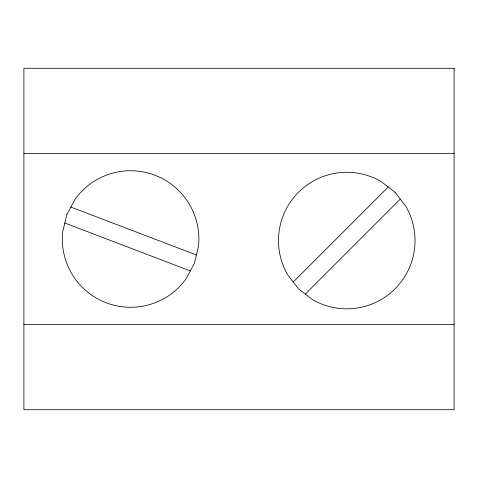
<?xml version="1.0" encoding="UTF-8"?>
<svg xmlns="http://www.w3.org/2000/svg" width="478" height="478" viewBox="0 0 478 478"><rect width="100%" height="100%" fill="white"/><g stroke="black" fill="none" stroke-linecap="round" stroke-linejoin="round"><path stroke-width="0.72" d="M293.229 282.014L388.214 187.035M305.305 294.084L400.283 199.105M23.9 153.641L454.1 153.641M23.9 324.359L454.1 324.359M70.899 207.07L196.386 254.983M64.811 223.017L190.292 270.93M66.806 214.64L62.672 231.979A68.288 68.288 0 0 0 185.912 279.038L194.391 263.36L198.519 246.021A68.288 68.288 0 0 0 75.285 198.962L66.806 214.64M454.1 68.288L23.9 68.288L23.9 409.712L454.1 409.712L454.1 68.288M395.043 192.276L380.9 181.425A68.288 68.288 0 0 0 287.619 274.701L298.469 288.843L312.612 299.694A68.288 68.288 0 0 0 405.894 206.418L395.043 192.276"/></g></svg>
